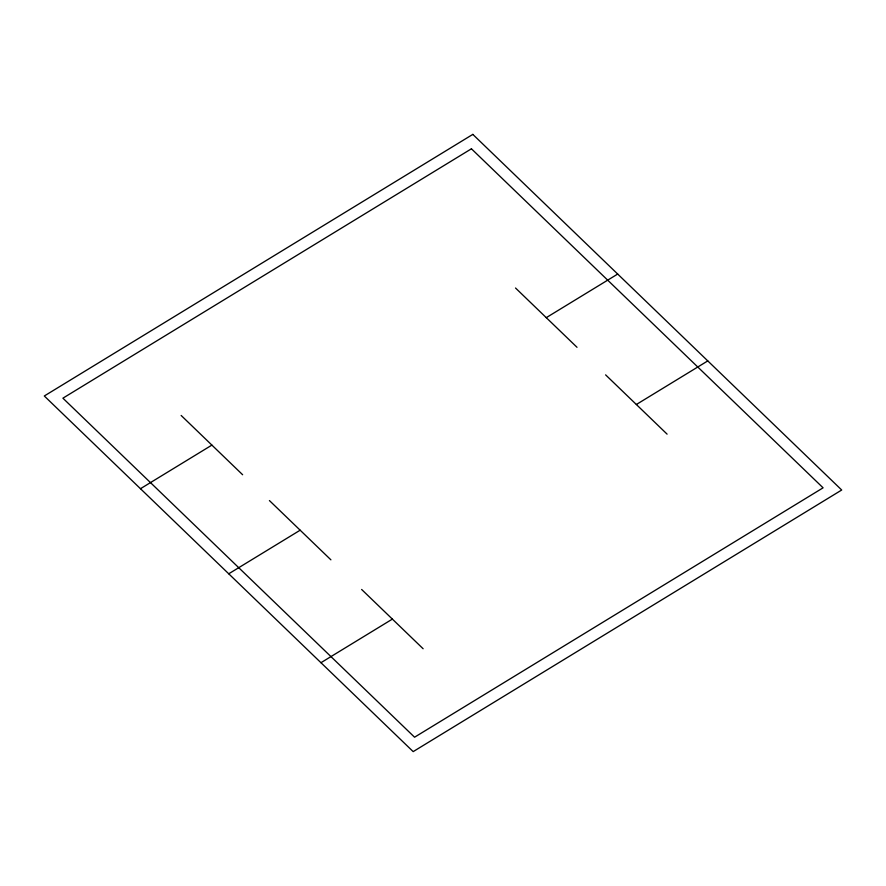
<?xml version="1.0" encoding="UTF-8"?>
<svg xmlns="http://www.w3.org/2000/svg" width="886" height="886" viewBox="0 0 886 886"><rect width="100%" height="100%" fill="white"/><g stroke="black" fill="none" stroke-linecap="round" stroke-linejoin="round"><path stroke-width="1.33" d="M140.475 488.707L211.898 445.104M546.274 317.653L617.697 274.051M228.732 573.796L300.155 530.205M636.358 404.503L707.781 360.901M320.954 662.706L392.376 619.104M515.53 288.016L577.007 347.29M605.614 374.867L667.092 434.14M181.154 415.468L242.631 474.741M269.422 500.568L330.899 559.83M361.632 589.467L423.12 648.74M472.825 134.384L44.3 395.987L413.175 751.616L841.7 490.013L472.825 134.384M471.43 148.793L62.906 398.179L414.57 737.207L823.094 487.821L471.43 148.793"/></g></svg>
